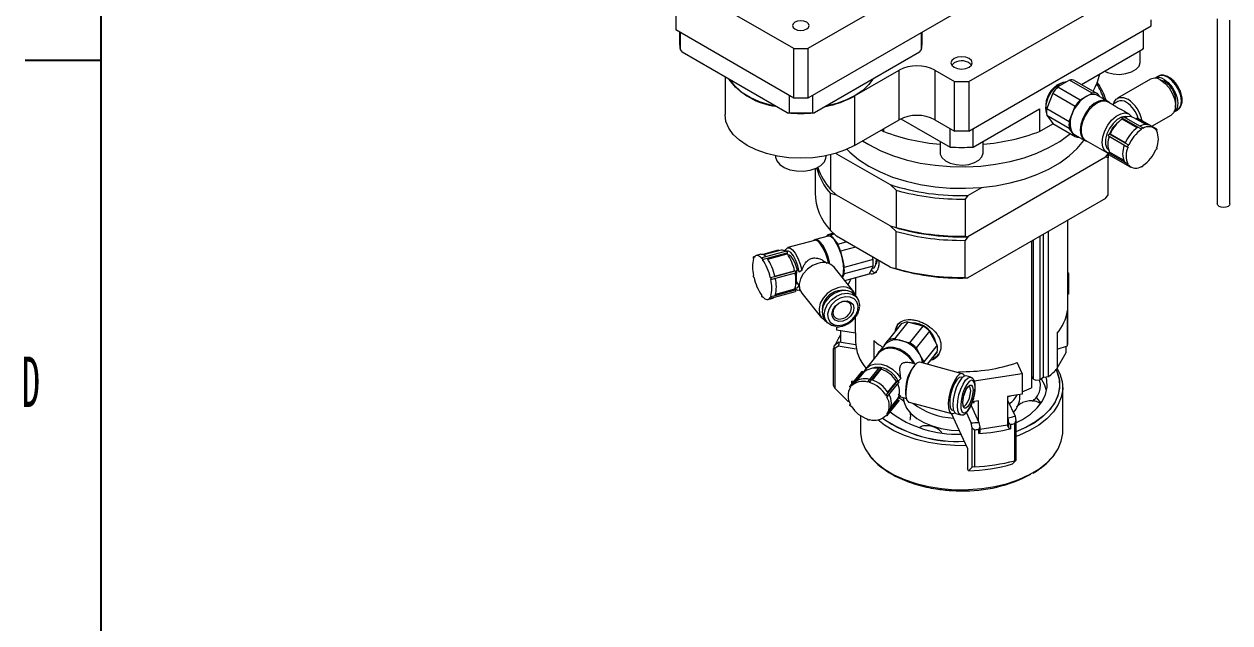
# Model space of a CAD drawing. Header units: millimetres. Extents: x 19 to 1665, y -46 to 1184.
# Drawn here: x 19.8 to 210.7, y 730.1 to 825 of the extents above; entities that cross this region are included whole.
import ezdxf

# ---------------------------------------------------------------- set-up
doc = ezdxf.new("R2010")
doc.units = ezdxf.units.MM
doc.header["$LTSCALE"] = 4
doc.layers.add('12', color=4, linetype='Continuous')
doc.styles.add('SLDTEXTSTYLE5', font='TXT', dxfattribs={"width": 0.525})

# ---------------------------------------------------------------- blocks, each defined once
blk = doc.blocks.new('블록12')
for p, q in [((31.99, 1161.2), (31.99, 21.2)), ((31.99, 819.2), (19.99, 819.2))]:
    blk.add_line(p, q)

msp = doc.modelspace()

# ---------------------------------------------------------------- linework, layer by layer
at = {"color": 7, "linetype": 'Continuous', "lineweight": 18}
for p, q in [((208.71, 858.5), (143.92, 821.1)), ((181.55, 834.98), (143.92, 813.26)), ((141.66, 821.1), (122.99, 831.88)), ((122.99, 831.88), (122.99, 824.04)), ((169.38, 815.87), (192.02, 828.94)), ((169.38, 808.03), (198.23, 824.69)), ((198.23, 824.69), (198.23, 825.67)), ((208.71, 825.83), (208.71, 796.5)), ((210.71, 796.5), (210.71, 825.57)), ((141.66, 813.26), (122.99, 824.04)), ((123.59, 823.69), (123.59, 821.99)), ((123.67, 823.64), (123.67, 820.94)), ((161.9, 820.94), (161.9, 823.64)), ((161.99, 821.99), (161.99, 823.69)), ((196.99, 823.97), (196.99, 821.04)), ((197.04, 822.08), (197.04, 824.01)), ((123.67, 820.94), (124, 820.52)), ((141.66, 821.1), (143.92, 821.1)), ((141.66, 813.26), (141.66, 821.1)), ((143.92, 821.1), (143.92, 813.26)), ((161.58, 820.52), (161.9, 820.94)), ((187.23, 815.4), (196.99, 821.04)), ((140.65, 810.9), (124, 820.52)), ((161.58, 820.52), (144.93, 810.9)), ((196.53, 818.97), (196.53, 820.77)), ((151.27, 813.59), (158.34, 817.67)), ((158.34, 809.83), (158.34, 817.67)), ((164, 817.67), (167.11, 815.87)), ((164, 817.67), (164, 809.83)), ((167.08, 818.83), (167.06, 818.82)), ((169.43, 818.82), (169.41, 818.83)), ((130.79, 816.6), (130.79, 810.65)), ((167.11, 815.87), (169.38, 815.87)), ((167.11, 808.03), (167.11, 815.87)), ((169.38, 815.87), (169.38, 808.03)), ((185.34, 816.11), (183.45, 815.02)), ((188.9, 814.05), (185.34, 816.11)), ((186.13, 816.04), (189.69, 813.98)), ((198.14, 816.25), (192.9, 813.22)), ((199.32, 816.69), (198.81, 816.4)), ((140.97, 810.95), (140.97, 813.66)), ((143.92, 813.26), (141.66, 813.26)), ((144.61, 813.66), (144.61, 810.95)), ((151.27, 813.59), (151.27, 805.75)), ((182.66, 814.04), (181.72, 811.6)), ((182.66, 814.04), (186.23, 811.98)), ((183.45, 815.02), (187.01, 812.96)), ((187.01, 812.96), (187.96, 813.5)), ((187.96, 813.5), (188.9, 814.05)), ((189.69, 813.98), (190, 813.55)), ((191.34, 812.77), (189.76, 813.68)), ((170.05, 805.48), (180.57, 811.55)), ((180.57, 811.55), (180.57, 807.96)), ((181.72, 811.6), (185.28, 809.54)), ((185.75, 810.76), (186.23, 811.98)), ((192.26, 812.14), (191.42, 812.63)), ((192.95, 812.69), (192.13, 812.22)), ((201.89, 811.06), (202.4, 811.36)), ((140.65, 810.9), (140.97, 810.95)), ((144.61, 810.95), (144.93, 810.9)), ((151.27, 805.75), (158.34, 809.83)), ((158.64, 809.99), (166.44, 805.48)), ((164, 809.83), (167.11, 808.03)), ((181.72, 810.55), (185.28, 808.49)), ((181.72, 810.55), (182.66, 809.21)), ((185.28, 809.54), (185.75, 810.76)), ((196.16, 808.64), (193.67, 810.07)), ((193.67, 809.91), (193.67, 810.07)), ((196.03, 808.55), (193.67, 809.91)), ((196.92, 808.52), (193.87, 810.28)), ((194.73, 810.72), (194.08, 811.1)), ((197.38, 809.05), (195.49, 810.15)), ((195.86, 809.93), (195.93, 810.02)), ((197.64, 809.03), (195.93, 810.02)), ((199.12, 808.32), (196.07, 810.08)), ((198.33, 808.78), (201.42, 810.57)), ((155.52, 808.2), (155.92, 807.96)), ((155.92, 807.96), (155.92, 808.43)), ((166.44, 805.48), (166.44, 808.42)), ((169.38, 808.03), (167.11, 808.03)), ((170.05, 805.48), (170.05, 808.42)), ((180.57, 807.96), (182.69, 809.19)), ((182.66, 809.21), (186.23, 807.15)), ((185.75, 807.82), (185.28, 808.49)), ((186.23, 807.15), (185.75, 807.82)), ((186.16, 807.45), (187.74, 806.53)), ((194.13, 806.11), (191.64, 807.54)), ((191.64, 807.54), (191.76, 807.53)), ((194.15, 806.16), (191.76, 807.53)), ((196.73, 808.31), (196.16, 808.64)), ((198.64, 808.56), (198.07, 808.88)), ((164.84, 806.4), (164.84, 804.6)), ((171.64, 804.6), (171.64, 806.4)), ((187.9, 806.54), (191.21, 804.63)), ((191.5, 807.26), (194.56, 805.5)), ((191.57, 807.22), (191.5, 806.74)), ((194.69, 805.78), (194.13, 806.11)), ((138.79, 804.12), (138.79, 803.98)), ((146.79, 803.98), (146.79, 804.12)), ((147.48, 804.27), (147.48, 798.79)), ((148.37, 804.52), (148.45, 804.43)), ((148.45, 804.43), (156.92, 799.55)), ((191.02, 803.87), (169.22, 791.29)), ((191.02, 803.87), (191.44, 804.44)), ((191.44, 803.79), (191.02, 803.87)), ((191.44, 804.52), (191.44, 804.44)), ((191.44, 804.44), (191.44, 804.52)), ((191.44, 804.43), (191.44, 803.79)), ((191.44, 798.23), (191.44, 804.11)), ((191.44, 797.91), (191.44, 803.79)), ((191.5, 804.32), (194.56, 802.56)), ((191.53, 804.54), (191.65, 804.69)), ((194.02, 803.11), (191.53, 804.54)), ((193.87, 803.41), (191.65, 804.69)), ((199.12, 805.38), (199.1, 805.39)), ((145.04, 802.08), (145.04, 798.23)), ((194.58, 802.78), (194.02, 803.11)), ((194.63, 802.56), (195.04, 802.32)), ((196.67, 802.41), (196.76, 802.36)), ((147.48, 798.79), (148.45, 797.9)), ((147.48, 792.26), (147.48, 798.14)), ((148.45, 797.9), (147.48, 798.14)), ((156.92, 793.01), (148.45, 797.9)), ((157.9, 798.66), (156.92, 799.55)), ((157.9, 798.66), (157.9, 792.78)), ((169.22, 797.82), (171.45, 799.11)), ((191.02, 797.34), (191.44, 797.91)), ((191.44, 797.91), (191.44, 798.23)), ((169.22, 797.82), (168.81, 797.26)), ((168.81, 797.26), (168.81, 791.38)), ((191.02, 797.34), (169.22, 784.76)), ((147.48, 792.26), (148.45, 791.37)), ((157.9, 792.13), (156.92, 793.01)), ((156.92, 793.01), (157.9, 792.78)), ((185.04, 774.68), (185.04, 793.89)), ((144.96, 790.71), (140.72, 789.57)), ((147.12, 791.37), (145.09, 790.83)), ((146.88, 791.31), (147.02, 791.59)), ((147.94, 791.84), (147.05, 791.61)), ((148.09, 791.7), (147.49, 791.54)), ((147.49, 791.54), (148.05, 790.84)), ((148.05, 790.84), (148.62, 790.14)), ((156.92, 786.48), (148.45, 791.37)), ((148.62, 790.14), (149.96, 790.5)), ((157.9, 786.25), (157.9, 792.13)), ((168.81, 791.38), (169.22, 791.29)), ((169.22, 791.29), (168.81, 790.72)), ((168.81, 784.84), (168.81, 790.72)), ((179.3, 790.57), (179.3, 767.38)), ((179.64, 768.74), (179.64, 790.77)), ((180.64, 791.35), (180.64, 768.62)), ((181.18, 769.01), (181.18, 791.66)), ((181.98, 769.09), (181.98, 792.12)), ((136.46, 788.51), (135.73, 788.31)), ((140.54, 788.98), (136.63, 787.93)), ((139.22, 789.14), (136.77, 788.48)), ((139.7, 789.17), (136.9, 788.42)), ((137.46, 787.88), (140.65, 788.74)), ((137.56, 787.75), (140.65, 788.58)), ((140.65, 788.74), (140.65, 788.58)), ((151.42, 789.66), (149.09, 789.03)), ((149.09, 789.03), (149.37, 787.74)), ((135.47, 788.13), (135.31, 788.09)), ((136.74, 787.69), (137.46, 787.88)), ((151.18, 782.57), (148.05, 786.45)), ((149.37, 787.74), (149.65, 786.44)), ((154.22, 787.67), (149.65, 786.44)), ((154.22, 786.62), (149.65, 785.39)), ((153.65, 785.43), (154.22, 786.62)), ((154.22, 787.67), (154.13, 788.1)), ((156.92, 786.48), (157.9, 786.25)), ((135.32, 785.15), (135.31, 785.15)), ((137.95, 784.83), (138.68, 785.02)), ((138.03, 784.52), (141.94, 785.57)), ((138.67, 785.05), (141.79, 785.89)), ((138.68, 785.02), (141.87, 785.88)), ((141.79, 785.89), (141.87, 785.88)), ((142.21, 786.13), (142.54, 785.73)), ((142.54, 785.73), (142.93, 785.98)), ((149.65, 785.39), (149.38, 784.81)), ((149.73, 784.38), (153.65, 785.43)), ((149.73, 784.37), (153.62, 785.42)), ((150.7, 784.63), (150.27, 783.71)), ((151.44, 784.83), (151.44, 782.14)), ((153.62, 785.42), (153.65, 785.43)), ((154.02, 786.2), (154.17, 786.24)), ((168.81, 784.84), (169.22, 784.76)), ((185.22, 785.49), (185.04, 785.59)), ((185.22, 785.49), (185.04, 785.4)), ((185.22, 782.23), (185.22, 785.49)), ((138.03, 781.58), (141.94, 782.63)), ((138.74, 782), (141.93, 782.86)), ((138.81, 782.21), (141.86, 783.03)), ((141.86, 783.03), (141.93, 782.86)), ((142.01, 783.83), (142.21, 784.01)), ((142.53, 783.62), (142.21, 784.01)), ((142.55, 782.77), (142.67, 782.81)), ((136.71, 781.74), (136.78, 781.76)), ((137.6, 781.36), (138.33, 781.55)), ((138.02, 781.81), (138.74, 782)), ((142.95, 782.33), (146.08, 778.45)), ((151.67, 781.65), (151.33, 782.07)), ((185.22, 782.23), (185.04, 782.13)), ((185, 774), (185, 779.59)), ((146.54, 778.2), (146.88, 777.78)), ((148.46, 777.04), (148.46, 776.54)), ((151.45, 776.08), (151.45, 778.61)), ((158.74, 777.53), (156.61, 774.89)), ((159.75, 777.78), (157.62, 775.14)), ((162.17, 777.13), (159.75, 777.78)), ((160.04, 774.49), (162.17, 777.13)), ((148.46, 776.54), (151.45, 776.08)), ((149.08, 776.45), (149.08, 774.61)), ((151.44, 776.08), (151.44, 774.68)), ((157.62, 775.14), (158.83, 774.82)), ((163.18, 776.33), (161.05, 773.7)), ((164.39, 774.12), (163.18, 776.33)), ((183.35, 776.02), (183.35, 770.43)), ((147.96, 773.59), (148.17, 773.58)), ((147.96, 767.71), (147.96, 773.59)), ((148.3, 774.28), (148.04, 774)), ((148.72, 773.95), (148.17, 773.58)), ((148.17, 773.58), (148.17, 767.31)), ((148.3, 774.28), (148.84, 774.65)), ((151.57, 773.51), (148.72, 773.95)), ((148.84, 774.65), (151.46, 774.25)), ((154.32, 774.84), (154.32, 771.9)), ((156.03, 774.14), (155.08, 772.97)), ((156.02, 774.13), (156.61, 774.89)), ((158.83, 774.82), (160.04, 774.49)), ((161.05, 773.7), (161.65, 772.59)), ((164.39, 774.12), (162.26, 771.48)), ((164.39, 773.07), (162.8, 771.1)), ((163.18, 771.5), (164.39, 773.07)), ((183.35, 773.46), (185, 774)), ((184.8, 772.98), (184.8, 773.94)), ((155.08, 772.83), (153.1, 770.38)), ((160.94, 771.1), (159.98, 771.36)), ((168.35, 769.6), (161.64, 771.41)), ((161.65, 772.59), (162.26, 771.48)), ((162.84, 771.09), (163.18, 771.5)), ((177.85, 769.63), (177.05, 771.36)), ((183.35, 770.49), (184.8, 772.98)), ((152.4, 769.9), (150.57, 767.64)), ((151.11, 768.05), (152.6, 769.89)), ((151.77, 768.55), (152.75, 769.77)), ((152.6, 769.89), (152.75, 769.77)), ((155.22, 770.61), (153.4, 768.35)), ((154, 768.62), (155.49, 770.47)), ((154.11, 768.59), (155.49, 770.3)), ((155.49, 770.47), (155.49, 770.3)), ((160.74, 770.87), (160.5, 770.56)), ((167.77, 769.76), (167.77, 769.92)), ((167.86, 769.74), (167.77, 769.92)), ((170.25, 768.45), (177.85, 769.63)), ((177.85, 769.63), (177.85, 766.36)), ((148.17, 767.31), (147.96, 767.71)), ((150.77, 767.63), (151.11, 768.05)), ((151.15, 768.35), (150.85, 768.4)), ((150.85, 767.99), (150.85, 768.4)), ((153.67, 768.2), (154, 768.62)), ((156.47, 765.92), (158.3, 768.18)), ((156.55, 766.66), (157.94, 768.37)), ((156.61, 766.57), (158.1, 768.41)), ((157.85, 768.52), (158.21, 768.42)), ((157.94, 768.37), (158.1, 768.41)), ((158.21, 768.42), (158.61, 768.84)), ((168.37, 769.01), (168.2, 769.06)), ((169.68, 769.04), (168.95, 769.24)), ((169.68, 769.04), (169.71, 769.03)), ((179.64, 768.74), (180.01, 768.55)), ((180.01, 768.55), (180.64, 768.62)), ((180.71, 767.96), (180.59, 768.62)), ((181.18, 769.01), (180.64, 768.62)), ((181.98, 769.09), (181.18, 769.01)), ((184.24, 760.45), (184.24, 767.43)), ((148.17, 767.31), (150.3, 765.22)), ((156.27, 766.15), (156.61, 766.57)), ((156.75, 763.59), (158.24, 765.43)), ((157.06, 764.29), (158.08, 765.56)), ((158.08, 765.56), (158.24, 765.43)), ((158.61, 766.01), (158.1, 765.54)), ((158.61, 766.01), (158.21, 766.3)), ((158.56, 765.94), (159.49, 765.69)), ((159.01, 765.75), (159.14, 765.03)), ((159.38, 766.39), (159.43, 765.99)), ((177.85, 766.36), (175.53, 766)), ((175.53, 765.94), (175.99, 766.07)), ((175.53, 766), (175.53, 761.43)), ((177.48, 765.93), (177.48, 766.3)), ((150.43, 765.2), (150.3, 765.22)), ((150.61, 764.75), (150.57, 764.7)), ((156.42, 763.17), (156.75, 763.59)), ((156.47, 762.98), (158.3, 765.24)), ((159.93, 765.08), (166.64, 763.27)), ((166.79, 763.81), (166.96, 763.77)), ((169.73, 764.54), (170.96, 761.88)), ((169.93, 765.03), (170.23, 765.05)), ((170.9, 765.29), (169.96, 765.14)), ((170.23, 765.05), (170.23, 765.18)), ((170.9, 762.02), (170.9, 765.29)), ((175.53, 765.41), (176.7, 762.89)), ((152.24, 762.95), (152.24, 760.45)), ((153.64, 762.27), (153.69, 762.33)), ((169.18, 757.82), (166.65, 763.27)), ((167.35, 763.29), (168.07, 763.09)), ((169.75, 761.81), (169, 763.43)), ((169.9, 761.03), (169.75, 761.81)), ((170.96, 761.88), (171.11, 761.11)), ((175.59, 762.6), (175.53, 762.74)), ((175.74, 761.83), (175.59, 762.6)), ((175.74, 761.83), (176, 761.55)), ((175.74, 760.98), (175.74, 761.83)), ((176.64, 761.71), (176.85, 762.11)), ((176.64, 755.83), (176.64, 761.71)), ((176.7, 762.89), (176.85, 762.11)), ((176.85, 762.11), (176.85, 755.85)), ((169.9, 761.03), (170.26, 760.72)), ((169.9, 754.77), (169.9, 761.03)), ((170.26, 760.72), (170.26, 754.84)), ((170.96, 760.76), (171.11, 761.11)), ((170.96, 760.11), (170.96, 760.76)), ((171.11, 760.26), (170.96, 760.11)), ((175.53, 761.43), (171.11, 760.74)), ((171.11, 761.11), (171.11, 760.26)), ((175.74, 760.98), (175.53, 761.43)), ((176, 760.89), (175.74, 760.98)), ((176, 761.55), (176, 760.89)), ((169.18, 757.82), (169.18, 754.55)), ((169.32, 754.23), (169.18, 754.55)), ((169.32, 754.23), (169.9, 754.77)), ((170.26, 754.84), (169.9, 754.77)), ((176.85, 755.85), (176.28, 755.31)), ((176.85, 755.85), (176.64, 755.83))]:
    msp.add_line(p, q, dxfattribs=at)
at = {"color": 7, "linetype": 'Continuous', "lineweight": 18, "flags": 128}
for points in [[(141.86, 824.2), (142.28, 824.03), (142.79, 823.97), (143.29, 824.03), (143.72, 824.2), (144.01, 824.44), (144.11, 824.74), (144.01, 825.03), (143.72, 825.27), (143.29, 825.44), (142.79, 825.5), (142.28, 825.44), (141.86, 825.27), (141.57, 825.03), (141.47, 824.74), (141.57, 824.44), (141.86, 824.2)], [(169.43, 818.13), (169.8, 818.44), (169.92, 818.81), (169.8, 819.18), (169.43, 819.5), (168.89, 819.71), (168.24, 819.78), (167.6, 819.71), (167.06, 819.5), (166.69, 819.18), (166.56, 818.81), (166.69, 818.44), (167.06, 818.13), (167.6, 817.92), (168.24, 817.84), (168.89, 817.92), (169.43, 818.13)], [(190.88, 817.51), (191.33, 817.31), (192.25, 817.08), (193.26, 817.01), (194.26, 817.12), (195.15, 817.39), (195.87, 817.81), (196.34, 818.33), (196.53, 818.9), (196.53, 818.97)], [(166.68, 818.46), (166.73, 818.52), (167.08, 818.83)], [(138.85, 811.94), (137.84, 812.17), (136.23, 812.68), (134.78, 813.33), (133.51, 814.1), (132.45, 814.97), (131.64, 815.92), (131.45, 816.21)], [(154.12, 816.21), (153.53, 815.39), (152.58, 814.48), (151.41, 813.67), (150.03, 812.96), (148.49, 812.39), (146.81, 811.96), (146.73, 811.94)], [(181.57, 811.65), (181.67, 812.47), (181.96, 813.34), (182.42, 814.17), (183, 814.9), (183.66, 815.45), (184.33, 815.78), (184.91, 815.86)], [(202.4, 811.36), (202.62, 811.53), (202.93, 812.05), (203.03, 812.77), (202.93, 813.61), (202.62, 814.49), (202.14, 815.32), (201.53, 816.03), (200.86, 816.54), (200.18, 816.81), (199.58, 816.8), (199.32, 816.69)], [(199.64, 816.16), (199.67, 816.16), (200.29, 815.92)], [(199.78, 816.08), (200.47, 815.57), (201.09, 814.86), (201.59, 814.03), (201.94, 813.14), (202.09, 812.27), (202.04, 811.5), (201.79, 810.91), (201.42, 810.57)], [(200.29, 816.21), (200.96, 815.7), (201.57, 815), (202.05, 814.16), (202.36, 813.28), (202.47, 812.44), (202.36, 811.73), (202.05, 811.2), (201.89, 811.07)], [(192.29, 812.31), (192.38, 812.61), (192.73, 813.1), (193.24, 813.35), (193.86, 813.34), (194.54, 813.06)], [(181.68, 810.9), (181.67, 810.94), (181.57, 811.65)], [(191.68, 812.48), (191.25, 812.82), (190.64, 812.94), (189.94, 812.78), (189.21, 812.37), (188.51, 811.74), (187.89, 810.93), (187.41, 810.02), (187.1, 809.08), (187, 808.18), (187.1, 807.41), (187.41, 806.82), (187.89, 806.46), (188.16, 806.38)], [(191.42, 812.63), (191.08, 812.76), (190.44, 812.77), (189.73, 812.5), (189.01, 811.99), (188.35, 811.28), (187.8, 810.42), (187.4, 809.5), (187.19, 808.58), (187.19, 807.75), (187.4, 807.07), (187.8, 806.6), (187.9, 806.54)], [(151.27, 805.75), (149.84, 805.04), (148.24, 804.47), (146.5, 804.06), (144.67, 803.8), (142.79, 803.72), (140.91, 803.8), (139.08, 804.06), (137.34, 804.47), (135.74, 805.04), (134.3, 805.75), (133.08, 806.58), (132.1, 807.5), (131.38, 808.51), (130.94, 809.56), (130.79, 810.65)], [(191.5, 804.5), (191.37, 804.55), (190.89, 804.89), (190.58, 805.47), (190.48, 806.24), (190.58, 807.13), (190.89, 808.06), (191.37, 808.96), (191.99, 809.75), (192.69, 810.37), (193.42, 810.76), (194.1, 810.89), (194.69, 810.74), (195.14, 810.34), (195.14, 810.34)], [(194.52, 810.27), (194.18, 810.33), (193.54, 810.22), (192.86, 809.84), (192.21, 809.24), (191.66, 808.46), (191.25, 807.6), (191.04, 806.73), (191.04, 805.94), (191.25, 805.32), (191.5, 805.03)], [(193.67, 810.07), (193.68, 810.13), (193.7, 810.19), (193.74, 810.24), (193.79, 810.27), (193.83, 810.29), (193.87, 810.28)], [(195.93, 810.02), (195.97, 810.06), (196.02, 810.09), (196.06, 810.09), (196.07, 810.08)], [(152.55, 806.49), (153.54, 805.88), (155.34, 804.95), (157.32, 804.15), (159.45, 803.49), (161.7, 802.97), (164.04, 802.61), (166.43, 802.41), (168.85, 802.37), (171.26, 802.49), (173.63, 802.77), (175.92, 803.21), (178.12, 803.8), (180.17, 804.53), (182.07, 805.4), (183.78, 806.39), (185.28, 807.48), (185.43, 807.61)], [(152.55, 806.49), (153.54, 805.88), (155.34, 804.95), (157.32, 804.15), (159.45, 803.49), (161.7, 802.97), (164.04, 802.61), (166.43, 802.41), (168.85, 802.37), (171.26, 802.49), (173.63, 802.77), (175.92, 803.21), (178.12, 803.8), (180.17, 804.53), (182.07, 805.4), (183.78, 806.39), (185.28, 807.48), (185.43, 807.61)], [(185.75, 807.82), (185.94, 807.61), (186.16, 807.45), (186.16, 807.45)], [(191.5, 807.26), (191.49, 807.27), (191.47, 807.3), (191.47, 807.35), (191.48, 807.41), (191.51, 807.46), (191.55, 807.51), (191.6, 807.54), (191.64, 807.54)], [(196.73, 808.31), (196.73, 808.36), (196.76, 808.42), (196.8, 808.47), (196.84, 808.51), (196.88, 808.52), (196.92, 808.52), (196.95, 808.49), (196.95, 808.44)], [(198.99, 808.26), (199.03, 808.3), (199.07, 808.32), (199.11, 808.32), (199.14, 808.3), (199.16, 808.26), (199.15, 808.21), (199.13, 808.15), (199.1, 808.1)], [(150.06, 805.14), (150.54, 804.67), (151.93, 803.52), (153.54, 802.48), (155.34, 801.55), (157.32, 800.75), (159.45, 800.09), (161.7, 799.57), (164.04, 799.21), (166.43, 799.01), (168.85, 798.97), (171.26, 799.09), (173.63, 799.37), (175.92, 799.81), (178.12, 800.4), (180.17, 801.14), (182.07, 802), (183.78, 802.99), (185.28, 804.08), (186.55, 805.27), (187.57, 806.54), (187.62, 806.6)], [(194.58, 805.49), (194.55, 805.5), (194.53, 805.54), (194.52, 805.59), (194.54, 805.64), (194.57, 805.7), (194.61, 805.75), (194.65, 805.77), (194.69, 805.78)], [(138.79, 803.98), (138.79, 803.91), (138.98, 803.29), (139.44, 802.72), (140.16, 802.24), (141.07, 801.9), (142.11, 801.71), (143.2, 801.69), (144.26, 801.84), (145.21, 802.14), (145.98, 802.59), (146.51, 803.14), (146.77, 803.75), (146.79, 803.98)], [(164.84, 804.6), (164.87, 804.38), (165.13, 803.82), (165.67, 803.32), (166.44, 802.94), (167.36, 802.71), (168.37, 802.64), (169.37, 802.75), (170.26, 803.03), (170.98, 803.44), (171.45, 803.96), (171.64, 804.53), (171.64, 804.6)], [(191.5, 804.32), (191.48, 804.34), (191.47, 804.38), (191.47, 804.43), (191.49, 804.49), (191.53, 804.54)], [(199.1, 805.39), (199.13, 805.37), (199.15, 805.34), (199.16, 805.29), (199.14, 805.23), (199.11, 805.18), (199.07, 805.13), (199.03, 805.1), (198.99, 805.1)], [(194.69, 802.62), (194.65, 802.58), (194.61, 802.55), (194.57, 802.55), (194.54, 802.57), (194.52, 802.61), (194.53, 802.67), (194.55, 802.73), (194.58, 802.78)], [(196.95, 802.57), (196.95, 802.51), (196.92, 802.45), (196.88, 802.4), (196.84, 802.37), (196.8, 802.35), (196.76, 802.36), (196.73, 802.39), (196.73, 802.44)], [(210.42, 796.09), (210.09, 795.97), (209.71, 795.92), (209.33, 795.97), (209, 796.09), (208.79, 796.28), (208.71, 796.5)], [(210.71, 796.5), (210.63, 796.28), (210.42, 796.09)], [(147.39, 786.97), (147.32, 787.28), (147.04, 788.28), (146.68, 789.19), (146.26, 789.96), (145.82, 790.51), (145.4, 790.8), (145.03, 790.81), (144.86, 790.68)], [(147.19, 787.05), (147.04, 787.65), (146.73, 788.61), (146.34, 789.46), (145.92, 790.13), (145.49, 790.57), (145.1, 790.73), (144.96, 790.71)], [(148.05, 790.84), (147.85, 791.06), (147.66, 791.23), (147.47, 791.33), (147.29, 791.39), (147.13, 791.38), (147.12, 791.37)], [(139.22, 789.14), (139.23, 789.14), (139.25, 789.14), (139.28, 789.11), (139.3, 789.06)], [(140.26, 788.99), (140.39, 789.29), (140.68, 789.56), (141.05, 789.54), (141.47, 789.23), (141.9, 788.67), (142.31, 787.89), (142.66, 786.97), (142.93, 785.98)], [(142.54, 785.73), (142.31, 786.66), (141.99, 787.53), (141.61, 788.27), (141.2, 788.78), (140.81, 789.03), (140.48, 788.99), (140.44, 788.95)], [(140.54, 788.98), (140.56, 788.98), (140.58, 788.96), (140.61, 788.92), (140.63, 788.86), (140.65, 788.8), (140.65, 788.74)], [(142.21, 786.13), (141.96, 786.95), (141.63, 787.65), (141.27, 788.15), (140.93, 788.38), (140.79, 788.39)], [(135.32, 787.86), (135.3, 787.92), (135.29, 787.98), (135.28, 788.03), (135.29, 788.07), (135.31, 788.09), (135.33, 788.08), (135.36, 788.05), (135.39, 788)], [(136.6, 787.85), (136.42, 788.04), (136.24, 788.18), (136.07, 788.28), (135.91, 788.32), (135.76, 788.32), (135.62, 788.26), (135.49, 788.16), (135.39, 788)], [(136.6, 787.85), (136.61, 787.9), (136.62, 787.92), (136.64, 787.93), (136.67, 787.9), (136.69, 787.86), (136.72, 787.81), (136.73, 787.74), (136.74, 787.69)], [(145.5, 787.07), (144.63, 786.71), (143.83, 786.15), (143.18, 785.43), (142.74, 784.62), (142.54, 783.79), (142.6, 783.01), (142.93, 782.36), (142.95, 782.33)], [(154.69, 787.77), (154.68, 787.28), (154.56, 786.69), (154.33, 786.33), (154.17, 786.24)], [(135.39, 784.84), (135.36, 784.85), (135.33, 784.89), (135.31, 784.94), (135.29, 785), (135.28, 785.06), (135.29, 785.11), (135.3, 785.14), (135.32, 785.15)], [(137.95, 784.83), (137.98, 784.81), (138, 784.78), (138.03, 784.73), (138.04, 784.67), (138.05, 784.61), (138.05, 784.56), (138.04, 784.53), (138.02, 784.52)], [(141.87, 785.88), (141.89, 785.87), (141.92, 785.83), (141.94, 785.78), (141.96, 785.72), (141.97, 785.66), (141.97, 785.61), (141.95, 785.58), (141.94, 785.57)], [(142.67, 782.82), (142.66, 782.82), (142.31, 782.77), (141.9, 783.01), (141.86, 783.04)], [(141.91, 783.19), (141.99, 783.16), (142.31, 783.24), (142.53, 783.57)], [(141.93, 782.86), (141.95, 782.8), (141.97, 782.74), (141.97, 782.69), (141.96, 782.65), (141.94, 782.63)], [(148.63, 783.19), (147.76, 782.84), (146.96, 782.28), (146.31, 781.56), (145.87, 780.75), (145.67, 779.92), (145.73, 779.14), (146.06, 778.48), (146.61, 778.01), (146.76, 777.93)], [(148.94, 782.65), (148.07, 782.3), (147.3, 781.73), (146.68, 781.01), (146.28, 780.2), (146.15, 779.38), (146.28, 778.64), (146.54, 778.2)], [(149.9, 782.76), (149.43, 782.83), (148.63, 782.73)], [(136.74, 781.81), (136.73, 781.77), (136.72, 781.74), (136.69, 781.74), (136.67, 781.76), (136.64, 781.81), (136.62, 781.86), (136.61, 781.92), (136.6, 781.98)], [(136.74, 781.81), (136.92, 781.63), (137.1, 781.48), (137.27, 781.39), (137.43, 781.35), (137.58, 781.35), (137.72, 781.41), (137.84, 781.51), (137.95, 781.66)], [(138.02, 781.81), (138.04, 781.75), (138.05, 781.69), (138.05, 781.63), (138.04, 781.6), (138.03, 781.58), (138, 781.59), (137.98, 781.62), (137.95, 781.66)], [(148.35, 777.1), (147.63, 777.24), (147.02, 777.63), (146.62, 778.23), (146.48, 778.97), (146.62, 779.78), (147.02, 780.59), (147.63, 781.31), (148.41, 781.88), (149.28, 782.23), (150.14, 782.34), (150.92, 782.19), (151.53, 781.8), (151.93, 781.21), (152.07, 780.47), (152.06, 780.24)], [(149.44, 777.32), (150.23, 777.65), (150.94, 778.18), (151.48, 778.86), (151.8, 779.61), (151.86, 780.34), (151.67, 780.99), (151.23, 781.47), (150.6, 781.74), (149.84, 781.77), (149.04, 781.56), (148.29, 781.12), (147.66, 780.51), (147.22, 779.79), (147.02, 779.04), (147.09, 778.34), (147.41, 777.76), (147.95, 777.38), (148.66, 777.23), (149.44, 777.32)], [(149.44, 777.94), (148.78, 777.88), (148.21, 778.07), (147.84, 778.48), (147.7, 779.04), (147.84, 779.68), (148.21, 780.29), (148.78, 780.78), (149.44, 781.08), (150.11, 781.14), (150.67, 780.95), (151.05, 780.54), (151.18, 779.98), (151.05, 779.34), (150.67, 778.73), (150.11, 778.24), (149.44, 777.94)], [(150.67, 779.44), (150.7, 779.51), (150.81, 780.06), (150.7, 780.54), (150.38, 780.88), (149.89, 781.05), (149.33, 780.99), (148.76, 780.74), (148.28, 780.32), (147.95, 779.8), (147.84, 779.25), (147.95, 778.77), (148.28, 778.43), (148.76, 778.26), (149.13, 778.28)], [(160.85, 771.13), (160.66, 771.49), (160.06, 772.3), (159.29, 772.98), (158.39, 773.47), (157.46, 773.74), (156.55, 773.75), (155.76, 773.51), (155.15, 773.04), (154.79, 772.48)], [(160.65, 771.18), (160.32, 771.73), (159.64, 772.48), (158.82, 773.08), (157.91, 773.47), (156.99, 773.62), (156.14, 773.52), (155.43, 773.18), (155.08, 772.83)], [(152.76, 769.78), (152.78, 769.82), (153.17, 770.47), (153.79, 770.93), (154.59, 771.15), (155.48, 771.12), (156.41, 770.85), (157.29, 770.34), (158.05, 769.65), (158.61, 768.84)], [(161.64, 771.41), (161.56, 771.42), (161.19, 771.31), (160.78, 770.92)], [(162.29, 771.23), (162.28, 771.34), (162.26, 771.48)], [(155.22, 770.6), (154.5, 770.58), (153.99, 770.42)], [(155.22, 770.61), (155.24, 770.63), (155.29, 770.64), (155.35, 770.64), (155.4, 770.61), (155.45, 770.57), (155.48, 770.52), (155.49, 770.47)], [(160.78, 770.92), (160.37, 770.3), (160, 769.49), (159.7, 768.57), (159.49, 767.63), (159.4, 766.73), (159.43, 765.98), (159.58, 765.42), (159.84, 765.11), (159.93, 765.08)], [(168.71, 769.23), (168.58, 769.45), (168.28, 769.62), (167.91, 769.5), (167.5, 769.12)], [(168.95, 769.24), (168.91, 769.24), (168.55, 769.15), (168.15, 768.78)], [(183.39, 770.4), (183.8, 769.58), (184.16, 768.36), (184.24, 767.13), (184.02, 765.9), (183.53, 764.7), (182.77, 763.55), (181.74, 762.47), (180.48, 761.47), (178.99, 760.58), (177.32, 759.82), (176.85, 759.64)], [(183.2, 770.27), (183.42, 769.76), (183.73, 768.55), (183.75, 767.33), (183.48, 766.11), (182.93, 764.93), (182.11, 763.8), (181.02, 762.75), (179.7, 761.79), (178.16, 760.95), (176.85, 760.39)], [(183.2, 770.26), (183.33, 769.96), (183.69, 768.75), (183.75, 767.53), (183.53, 766.31), (183.03, 765.13), (182.24, 763.99), (181.2, 762.93), (179.92, 761.95), (178.42, 761.09), (176.85, 760.4)], [(150.63, 767.44), (150.58, 767.49), (150.56, 767.54), (150.55, 767.59), (150.57, 767.64), (150.61, 767.67), (150.66, 767.67), (150.72, 767.66), (150.77, 767.63)], [(153.38, 768.28), (153.39, 768.33), (153.42, 768.37), (153.46, 768.38), (153.52, 768.38), (153.58, 768.35), (153.62, 768.31), (153.66, 768.26), (153.67, 768.2)], [(158.1, 768.41), (158.15, 768.41), (158.21, 768.39), (158.26, 768.36), (158.3, 768.31), (158.32, 768.25), (158.31, 768.2), (158.3, 768.18)], [(167.5, 769.12), (167.09, 768.49), (166.72, 767.68), (166.41, 766.77), (166.21, 765.82), (166.11, 764.93), (166.15, 764.17), (166.3, 763.61), (166.55, 763.31), (166.9, 763.28), (167.15, 763.41)], [(167.5, 768.65), (167.12, 768.07), (166.79, 767.31), (166.54, 766.46), (166.38, 765.6), (166.35, 764.84), (166.45, 764.24), (166.65, 763.89), (166.79, 763.81)], [(168.15, 768.78), (167.75, 768.16), (167.38, 767.35), (167.1, 766.44), (166.91, 765.51), (166.85, 764.65), (166.91, 763.95), (167.1, 763.48), (167.35, 763.29)], [(168.2, 769.06), (168.2, 769.06), (167.87, 769), (167.5, 768.65)], [(168.07, 763.09), (167.82, 763.28), (167.64, 763.76), (167.57, 764.45), (167.64, 765.31), (167.82, 766.24), (168.11, 767.15), (168.47, 767.96), (168.87, 768.58), (169.28, 768.96), (169.64, 769.05), (169.68, 769.04)], [(169.24, 763.78), (169.6, 764.35), (169.93, 765.1), (170.19, 765.95), (170.33, 766.79), (170.37, 767.55), (170.27, 768.13), (170.07, 768.48), (169.78, 768.56), (169.42, 768.36), (169.05, 767.9), (168.7, 767.23), (168.4, 766.42), (168.2, 765.56), (168.11, 764.75), (168.14, 764.07), (168.29, 763.6), (168.54, 763.38), (168.87, 763.44), (169.24, 763.78)], [(169.24, 764.4), (168.93, 764.14), (168.66, 764.15), (168.49, 764.44), (168.43, 764.96), (168.49, 765.64), (168.66, 766.37), (168.93, 767.03), (169.24, 767.54), (169.55, 767.8), (169.81, 767.79), (169.99, 767.5), (170.05, 766.97), (169.99, 766.3), (169.81, 765.57), (169.55, 764.9), (169.24, 764.4)], [(168.98, 764.7), (169.25, 765.13), (169.47, 765.7), (169.62, 766.32), (169.68, 766.89), (169.62, 767.34), (169.47, 767.59), (169.42, 767.62)], [(176.85, 761.81), (177.87, 762.34), (179.16, 763.21), (180.21, 764.18), (181.01, 765.22), (181.54, 766.33), (181.79, 767.46), (181.74, 768.6), (181.65, 769.05)], [(179.64, 768.74), (179.43, 769.11), (179.3, 769.22)], [(181.7, 766.89), (181.41, 767.8), (180.9, 768.74)], [(156.27, 766.15), (156.32, 766.15), (156.38, 766.13), (156.43, 766.1), (156.47, 766.05), (156.49, 765.99), (156.49, 765.94), (156.46, 765.9), (156.42, 765.88)], [(158.24, 765.43), (158.29, 765.39), (158.31, 765.33), (158.32, 765.28), (158.3, 765.24), (158.3, 765.24)], [(180.09, 765.76), (180.8, 764.91), (180.82, 764.87)], [(150.77, 764.47), (150.72, 764.46), (150.66, 764.48), (150.61, 764.52), (150.57, 764.57), (150.55, 764.62), (150.56, 764.67), (150.58, 764.71), (150.63, 764.73)], [(159.14, 765.03), (159.54, 764.13), (160.21, 763.29), (161.13, 762.52), (162.26, 761.86), (163.57, 761.32), (165.03, 760.93), (166.58, 760.68), (167.89, 760.6)], [(168.56, 764.45), (168.72, 764.47), (168.98, 764.7)], [(153.67, 762.33), (153.66, 762.28), (153.62, 762.25), (153.58, 762.23), (153.52, 762.24), (153.46, 762.26), (153.42, 762.3), (153.39, 762.36), (153.38, 762.41)], [(169, 758.2), (167.19, 758.21), (165.08, 758.37), (163.01, 758.7), (161.05, 759.18), (159.2, 759.8), (157.53, 760.57), (156.04, 761.45), (154.96, 762.28)], [(156.42, 763.17), (156.46, 763.13), (156.49, 763.07), (156.49, 763.02), (156.47, 762.98), (156.43, 762.95), (156.38, 762.94), (156.32, 762.95), (156.27, 762.99)], [(152.24, 760.45), (152.25, 760.13), (152.47, 758.9)], [(152.47, 758.9), (152.97, 757.7), (153.74, 756.55), (154.77, 755.47), (156.04, 754.48), (157.53, 753.59), (159.2, 752.83), (161.05, 752.2), (163.01, 751.72), (165.08, 751.4), (167.19, 751.23), (169.33, 751.24), (171.45, 751.4), (173.51, 751.73), (175.48, 752.21), (177.32, 752.84), (178.99, 753.61), (180.48, 754.5), (181.74, 755.49), (182.77, 756.57), (183.53, 757.72), (184.02, 758.93), (184.24, 760.15), (184.24, 760.45)]]:
    msp.add_lwpolyline(points, dxfattribs=at)
at = {"color": 7, "linetype": 'Continuous', "lineweight": 18}
for centre, radius, start, end in [((130.04, 821.99), 6.45, 180.0166, 189.3734), ((155.54, 821.99), 6.45, 350.6266, 359.9834), ((187.41, 822.08), 9.63, 353.7895, 359.9952), ((168.23, 817.07), 2.1, 41.2027, 123.1231), ((161.17, 812.21), 6.15, 62.6097, 117.3903), ((181.79, 818.75), 8.48, 328.7861, 348.5438), ((140.24, 822.9), 11.04, 217.2424, 262.7629), ((185.48, 811.99), 3.93, 113.9584, 186.047), ((185.6, 814.57), 1.56, 70.2241, 99.5569), ((182.01, 810.57), 9.09, 16.2304, 32.966), ((181.93, 810.1), 9.6, 16.9525, 35.8047), ((198.83, 814.79), 1.61, 53.5137, 115.1758), ((199.39, 814.99), 1.52, 53.5231, 112.3146), ((198.44, 812.67), 3.74, 348.134, 60.2896), ((143.92, 826.81), 15.14, 280.6943, 299.0847), ((187.85, 810.68), 6.18, 135.3675, 147.0434), ((190.94, 808.85), 5.53, 122.638, 159.7729), ((189.01, 812.02), 1.82, 65.8432, 125.4672), ((189.16, 812.51), 1.56, 70.2241, 99.5569), ((185.29, 811.08), 3.61, 171.6359, 188.3641), ((191.41, 808.62), 6.18, 135.3675, 147.0434), ((193.53, 811.48), 1.35, 52.8572, 115.8323), ((191.96, 808.87), 4.39, 15.0027, 57.026), ((191.77, 808.76), 5.12, 10.0869, 57.1694), ((142.79, 843.51), 32.68, 266.2455, 273.7545), ((142.79, 844.1), 33.2, 266.8637, 273.1363), ((161.17, 804.37), 6.15, 62.6097, 117.3903), ((188.85, 809.02), 3.61, 171.6359, 188.3641), ((188.69, 809.29), 3.29, 153.4364, 206.5636), ((195.14, 806.42), 3.65, 125.0588, 162.1782), ((196.64, 805.56), 5.27, 124.3763, 158.0345), ((194.8, 808.8), 1.51, 63.118, 117.457), ((167.62, 838.83), 33.01, 249.241, 265.1696), ((168.86, 838.83), 33.01, 274.8304, 290.759), ((199.3, 804.03), 5.57, 124.2802, 158.1306), ((199.87, 803.7), 5.57, 124.2802, 158.1306), ((197.34, 807.4), 1.66, 63.5134, 122.7175), ((197.86, 807.17), 1.56, 44.0938, 125.6872), ((196.09, 806.74), 3.3, 335.777, 24.223), ((186.74, 808.54), 1.48, 249.7481, 272.4313), ((194.5, 805.97), 3.12, 155.9141, 204.0859), ((197, 804.45), 3.27, 156.6974, 204.3162), ((168.24, 855.3), 49.85, 267.9266, 272.0734), ((197.59, 804.13), 3.3, 155.777, 204.223), ((193.81, 807.17), 5.57, 304.2802, 338.1306), ((154.83, 804.74), 9.88, 195.0207, 221.946), ((155.15, 805.6), 10.25, 198.983, 221.5919), ((195.82, 803.7), 1.56, 224.0938, 305.6872), ((154.17, 798.47), 9.13, 181.4924, 222.874), ((168.1, 834.56), 36.75, 252.2843, 271.7462), ((168.13, 835.12), 37.87, 254.3253, 271.0322), ((168.1, 828.02), 36.75, 252.2843, 271.7462), ((168.13, 829.24), 37.87, 254.3253, 271.0322), ((147.19, 791.04), 0.58, 58.906, 107.1262), ((141.58, 786.26), 7.93, 10.757, 35.2843), ((168.13, 828.59), 37.87, 254.3253, 271.0322), ((136.53, 787.61), 0.894, 33.1456, 94.6206), ((139.8, 788.47), 0.712, 40.3987, 97.7824), ((134.37, 784.32), 7.59, 11.9314, 34.1098), ((140.54, 786.05), 9.05, 19.2103, 26.831), ((140.44, 786.51), 5.3, 165.1893, 194.8107), ((130.09, 783.18), 8.03, 11.8667, 34.1745), ((130.82, 783.37), 8.03, 11.8667, 34.1745), ((146.32, 784.85), 2.36, 42.5966, 110.2068), ((144.35, 786.27), 5.23, 343.6814, 16.3186), ((143.67, 785.92), 6.01, 354.9877, 5.0123), ((148.24, 787.15), 6.01, 354.9877, 5.0123), ((153.51, 787.68), 1.41, 320.4433, 358.3346), ((168.1, 821.49), 36.75, 252.2843, 271.7462), ((143.24, 786.49), 8.03, 191.8667, 214.1745), ((132.89, 783.16), 5.3, 345.1893, 14.8107), ((133.62, 783.36), 5.3, 345.1893, 14.8107), ((137.01, 784.31), 5.01, 345.2769, 14.7231), ((168.13, 822.71), 37.87, 254.3253, 271.0322), ((149.36, 779.62), 3.19, 103.2265, 177.7488), ((149.46, 781.16), 2.19, 16.9807, 112.0455), ((149.71, 780.59), 2.2, 42.3586, 110.4447), ((138.17, 782.06), 0.527, 287.0767, 321.5713), ((148.78, 780.33), 2.09, 279.7038, 334.5978), ((178.23, 780.57), 6.85, 318.4053, 351.7978), ((159.9, 775.03), 2.75, 93.2044, 114.9729), ((160.39, 773.81), 3.83, 10.8753, 92.152), ((159.5, 772.71), 5.17, 44.5708, 58.8569), ((160.43, 773.86), 3.75, 42.0131, 60.1274), ((155.71, 771.51), 7.9, 147.1083, 160.331), ((157.95, 772.35), 2.62, 70.3437, 137.8336), ((157.77, 772.39), 2.75, 93.2044, 114.9729), ((154.5, 772.58), 6.62, 167.6815, 171.2324), ((155, 773.24), 6.31, 167.1228, 173.5599), ((158.1, 774.88), 6.66, 181.6817, 221.8346), ((162.78, 784.8), 13.06, 229.6214, 237.4377), ((157.56, 770.3), 4.69, 29.1635, 74.2643), ((157.37, 770.07), 5.17, 44.5708, 58.8569), ((161.61, 773.59), 2.83, 349.308, 10.692), ((179.42, 774.68), 5.62, 353.0488, 359.9943), ((158.66, 770.9), 3.44, 6.6206, 29.4326), ((168.39, 796.66), 26.74, 268.6884, 288.8977), ((152.49, 769.79), 0.144, 43.4511, 131.3094), ((154.48, 768.04), 2.44, 76.1268, 135.0243), ((154.68, 766.74), 3.91, 25.4588, 78.6379), ((154.13, 766.06), 4.46, 31.245, 72.1827), ((165.69, 766.92), 6.33, 144.9973, 184.8697), ((175.38, 777.22), 10.47, 309.0988, 319.5822), ((152.94, 766.09), 2.68, 149.6049, 210.3951), ((152.62, 765.78), 2.61, 73.1845, 134.9928), ((152.96, 766.2), 2.61, 73.1845, 134.9928), ((152.23, 763.71), 4.72, 31.1297, 72.298), ((152.57, 764.13), 4.72, 31.1297, 72.298), ((155.93, 766.82), 2.5, 329.5908, 27.7272), ((170.84, 784.18), 18.81, 291.8644, 296.7173), ((154.11, 764.53), 2.68, 329.6049, 30.3951), ((154.44, 764.95), 2.68, 329.6049, 30.3951), ((172.68, 768.74), 5.03, 308.5607, 330.223), ((173.85, 766.01), 3.63, 315.363, 358.6406), ((154.81, 766.91), 4.72, 211.1297, 252.298), ((167.43, 777.42), 17.4, 232.8628, 272.3612), ((167.47, 773.97), 11.41, 232.5682, 267.4662), ((154.42, 764.83), 2.61, 253.1845, 314.9928), ((167.69, 780.15), 21.28, 235.7973, 272.6798), ((167.49, 779.43), 20.57, 235.1622, 273.3148), ((168.57, 793.36), 31.56, 272.1457, 274.3467), ((169.42, 788.46), 26.59, 283.4334, 285.901), ((169.4, 788.72), 27.96, 283.6491, 285.008), ((168.57, 793.56), 32.88, 272.9393, 274.1591), ((168.76, 790.98), 30.95, 274.0606, 283.5255), ((168.72, 781.16), 26.93, 271.2859, 286.3001), ((168.76, 785.68), 30.88, 272.7857, 284.8004), ((168.73, 773.29), 22.24, 268.3132, 298.149)]:
    msp.add_arc(centre, radius, start, end, dxfattribs=at)
for points, knots in [([(202.44, 815.17), (202.28, 815.39), (201.96, 815.86), (201.35, 816.4), (200.7, 816.77), (200.08, 816.9), (199.59, 816.86), (199.38, 816.7), (199.32, 816.66)], [0, 0, 0, 0, 0.179155, 0.375848, 0.575201, 0.756239, 0.927085, 1, 1, 1, 1]), ([(202.35, 811.36), (202.48, 811.44), (202.78, 811.61), (203.04, 812.11), (203.18, 812.75), (203.13, 813.51), (202.89, 814.32), (202.64, 814.9), (202.45, 815.15), (202.44, 815.17)], [0, 0, 0, 0, 0.125961, 0.28629, 0.451804, 0.627311, 0.806387, 0.985096, 1, 1, 1, 1]), ([(194.07, 811.1), (194.07, 811.1), (193.94, 811.18), (193.74, 811.29), (193.51, 811.41), (193.31, 811.51), (193.14, 811.6), (192.99, 811.69), (192.84, 811.78), (192.71, 811.86), (192.59, 811.93), (192.47, 812.01), (192.36, 812.08), (192.29, 812.13), (192.27, 812.14), (192.26, 812.14)], [0, 0, 0, 0, 0.007111, 0.163931, 0.243626, 0.29845, 0.409681, 0.466315, 0.52116, 0.632964, 0.690011, 0.76063, 0.904365, 0.977411, 1, 1, 1, 1]), ([(142.93, 785.98), (143, 786.15), (143.14, 786.5), (143.38, 786.94), (143.65, 787.31), (143.91, 787.56), (144.18, 787.74), (144.44, 787.86), (144.73, 787.93), (145.05, 787.94), (145.41, 787.89), (145.84, 787.77), (146.29, 787.55), (146.66, 787.3), (146.84, 787.12), (146.89, 787.07)], [0, 0, 0, 0, 0.103801, 0.210579, 0.290125, 0.371456, 0.427776, 0.485558, 0.541955, 0.600171, 0.672792, 0.747431, 0.851621, 0.958785, 1, 1, 1, 1]), ([(155.13, 787.52), (155.14, 787.43), (155.16, 787.12), (155.11, 786.64), (154.92, 785.96), (154.46, 785.43), (153.95, 785.31), (153.69, 785.45), (153.67, 785.46)], [0, 0, 0, 0, 0.057924, 0.211556, 0.364408, 0.669795, 0.974812, 1, 1, 1, 1]), ([(142.21, 784.01), (142.18, 784.09), (142.11, 784.25), (142.08, 784.73), (142.11, 785.32), (142.16, 785.8), (142.2, 786.07), (142.21, 786.13)], [0, 0, 0, 0, 0.2455154, 0.4924371, 0.714657, 0.9332137, 1, 1, 1, 1]), ([(154.77, 785.63), (154.65, 785.59), (154.4, 785.51), (154.09, 785.84), (153.93, 786.01)], [0, 0, 0, 0, 0.490337, 1, 1, 1, 1]), ([(149.38, 777.14), (149.53, 777.19), (149.94, 777.32), (150.6, 777.69), (151.27, 778.29), (151.77, 779.01), (152.04, 779.64), (152.06, 780.01), (152.06, 780.12)], [0, 0, 0, 0, 0.1082691, 0.3086697, 0.5098992, 0.7119665, 0.9150809, 1, 1, 1, 1]), ([(148.44, 777.04), (148.45, 777.04), (148.69, 776.99), (149.02, 777.05), (149.33, 777.13), (149.38, 777.14)], [0, 0, 0, 0, 0.015038, 0.832774, 1, 1, 1, 1]), ([(157.76, 776.31), (157.76, 776.4), (157.79, 776.7), (158.02, 777.3), (158.61, 777.95), (159.55, 778.2), (160.43, 778.17), (160.91, 778.07), (161.14, 778.01)], [0, 0, 0, 0, 0.059129, 0.194174, 0.462145, 0.729992, 0.865026, 1, 1, 1, 1]), ([(157.96, 776.56), (157.98, 776.83), (158.02, 777.27), (158.32, 777.53), (158.43, 777.63)], [0, 0, 0, 0, 0.634376, 1, 1, 1, 1]), ([(161.14, 778.01), (161.38, 777.94), (161.86, 777.79), (162.81, 777.32), (163.88, 776.53), (164.61, 775.53), (164.92, 774.67), (165, 774.02), (164.92, 773.38), (164.61, 772.61), (164.09, 771.93), (163.49, 771.74), (163.32, 771.68)], [0, 0, 0, 0, 0.078303, 0.156838, 0.312818, 0.468695, 0.547148, 0.625276, 0.703856, 0.782036, 0.938234, 1, 1, 1, 1]), ([(158.61, 768.84), (158.59, 769.02), (158.54, 769.39), (158.49, 769.87), (158.47, 770.29), (158.49, 770.6), (158.56, 770.85), (158.65, 771.04), (158.79, 771.2), (158.99, 771.32), (159.23, 771.41), (159.55, 771.43), (159.81, 771.42), (159.96, 771.36), (159.98, 771.35)], [0, 0, 0, 0, 0.119766, 0.242968, 0.334748, 0.428587, 0.49357, 0.560239, 0.625311, 0.69248, 0.776271, 0.86239, 0.982605, 1, 1, 1, 1]), ([(164.54, 772.7), (164.4, 772.49), (164.17, 772.15), (163.74, 772.05), (163.57, 772.01)], [0, 0, 0, 0, 0.60718, 1, 1, 1, 1]), ([(168.61, 766.07), (168.63, 766.17), (168.7, 766.48), (168.9, 766.96), (169.14, 767.38), (169.37, 767.6), (169.4, 767.61), (169.42, 767.62)], [0, 0, 0, 0, 0.114901, 0.363996, 0.608705, 0.802007, 1, 1, 1, 1]), ([(170.15, 765.74), (170.19, 765.9), (170.31, 766.34), (170.41, 767.06), (170.42, 767.82), (170.3, 768.39), (170.09, 768.82), (169.84, 768.95), (169.73, 769.01)], [0, 0, 0, 0, 0.111682, 0.305367, 0.501149, 0.703107, 0.86917, 1, 1, 1, 1]), ([(179.48, 765.26), (179.66, 765.41), (180.08, 765.75), (180.5, 766.5), (180.72, 767.28), (180.71, 767.78), (180.71, 767.96)], [0, 0, 0, 0, 0.227881, 0.519691, 0.820965, 1, 1, 1, 1]), ([(159.2, 765.11), (159.02, 765.28), (158.73, 765.55), (158.37, 765.68), (158.24, 765.73)], [0, 0, 0, 0, 0.6565458, 1, 1, 1, 1]), ([(168.56, 764.46), (168.55, 764.46), (168.53, 764.48), (168.45, 764.75), (168.45, 765.18), (168.49, 765.65), (168.58, 765.96), (168.61, 766.07)], [0, 0, 0, 0, 0.188041, 0.400726, 0.617917, 0.862404, 1, 1, 1, 1]), ([(169.19, 763.63), (169.25, 763.72), (169.46, 763.99), (169.76, 764.57), (170.02, 765.22), (170.12, 765.62), (170.15, 765.74)], [0, 0, 0, 0, 0.177044, 0.522154, 0.859128, 1, 1, 1, 1]), ([(168.08, 763.12), (168.17, 763.09), (168.39, 763.03), (168.74, 763.19), (168.98, 763.39), (169.11, 763.54), (169.13, 763.56)], [0, 0, 0, 0, 0.217978, 0.562319, 0.942344, 1, 1, 1, 1]), ([(180.75, 764.86), (180.67, 764.91), (180.34, 765.13), (179.64, 765.3), (178.74, 765.3), (177.95, 765.07), (177.36, 764.73), (177.07, 764.46), (176.93, 764.34)], [0, 0, 0, 0, 0.066515, 0.284525, 0.51032, 0.711702, 0.86795, 1, 1, 1, 1]), ([(160.12, 762.22), (160.16, 762.52), (160.22, 762.94), (160.13, 763.34), (160.11, 763.45)], [0, 0, 0, 0, 0.735377, 1, 1, 1, 1]), ([(165.12, 760.26), (165.08, 760.31), (164.88, 760.54), (164.43, 760.89), (163.71, 761.24), (162.88, 761.38), (162.15, 761.35), (161.75, 761.18), (161.62, 761.12)], [0, 0, 0, 0, 0.049675, 0.237624, 0.442923, 0.662692, 0.889791, 1, 1, 1, 1]), ([(153.38, 757.07), (153.44, 756.96), (153.73, 756.48), (154.44, 755.71), (155.49, 754.77), (156.72, 753.93), (158.07, 753.19), (159.54, 752.56), (161.07, 752.04), (162.63, 751.64), (164.07, 751.37), (165.38, 751.2), (166.72, 751.08), (167.68, 751.06), (168.24, 751.05)], [0, 0, 0, 0, 0.029816, 0.127673, 0.225542, 0.322985, 0.419609, 0.515057, 0.608612, 0.6984, 0.785037, 0.847388, 0.91111, 1, 1, 1, 1]), ([(179.55, 753.85), (179.81, 754), (180.47, 754.39), (181.39, 755.1), (182.3, 755.98), (182.95, 756.75), (183.23, 757.25), (183.32, 757.41)], [0, 0, 0, 0, 0.156575, 0.397634, 0.64081, 0.886111, 1, 1, 1, 1])]:
    msp.add_open_spline(points, degree=3, knots=knots, dxfattribs=at)

# ---------------------------------------------------------------- block references
at = {"color": 7, "linetype": 'Continuous'}
msp.add_blockref('블록12', (0, 0), dxfattribs=at)

# ---------------------------------------------------------------- texts
at = {"layer": '12', "insert": (20.91, 772.32), "char_height": 8, "attachment_point": 2, "style": 'SLDTEXTSTYLE5'}
msp.add_mtext('D', dxfattribs=at)

doc.saveas('drawing.dxf')
